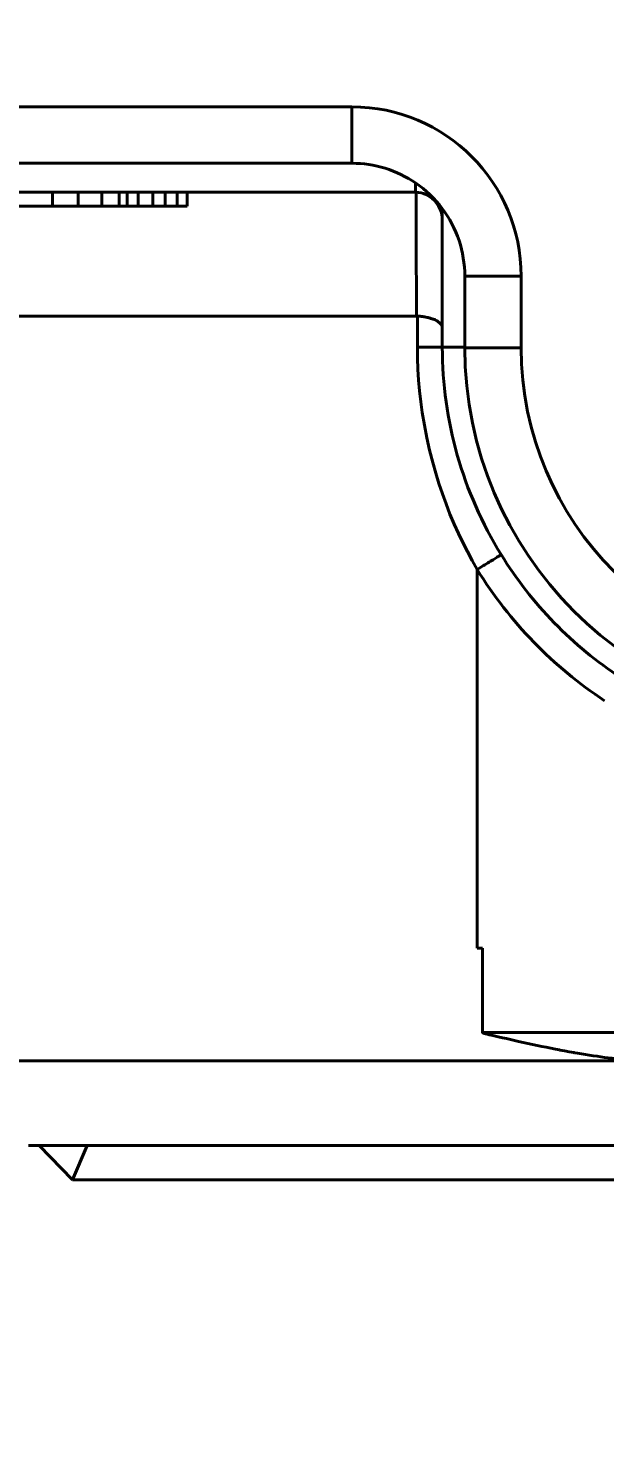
# Model space of a CAD drawing. Header units: millimetres. Extents: x 15 to 415, y 5 to 292.
# Drawn here: x 83.22 to 93.43, y 46.31 to 71.48 of the extents above; entities that cross this region are included whole.
import ezdxf

# ---------------------------------------------------------------- set-up
doc = ezdxf.new("R2010")
doc.units = ezdxf.units.MM
doc.layers.add('Annotations', color=7, linetype='Continuous')
doc.layers.add('Geometries', color=7, linetype='Continuous')
doc.styles.add('Shapr4', font='txt', dxfattribs={"height": 3.3495})
doc.dimstyles.new('ISO-25', dxfattribs={"dimtxt": 2.5, "dimasz": 2.5, "dimexe": 1.25, "dimexo": 0.625, "dimtad": 1, "dimtxsty": 'Standard', "dimcen": 2.5, "dimadec": 0, "dimazin": 0, "dimtfac": 1, "dimtmove": 0, "dimatfit": 3, "dimfxl": 1, "dimarcsym": 0})

# ---------------------------------------------------------------- blocks, each defined once
blk = doc.blocks.new('*D4')
at = {"layer": 'Annotations', "color": 0, "linetype": 'Continuous', "lineweight": 15}
for p, q in [((105.528, 147.764), (154.763, 147.764)), ((153.513, 145.264), (153.513, 25.74)), ((88.385, 23.24), (154.763, 23.24))]:
    blk.add_line(p, q, dxfattribs=at)
at = {"layer": 'Annotations', "color": 0}
for points in [[(153.929, 145.264), (153.096, 145.264), (153.513, 147.764)], [(153.096, 25.74), (153.929, 25.74), (153.513, 23.24)]]:
    blk.add_solid(points, dxfattribs=at)
at = {"layer": 'Defpoints', "color": 0}
for p in [(104.903, 147.764), (87.76, 23.24), (153.513, 23.24)]:
    blk.add_point(p, dxfattribs=at)
at = {"layer": 'Annotations', "color": 0, "lineweight": 15, "insert": (150.819, 80.807), "char_height": 3.3495, "attachment_point": 5, "rotation": 90, "style": 'Shapr4'}
blk.add_mtext('\\A1;124,52', dxfattribs=at)

msp = doc.modelspace()

# ---------------------------------------------------------------- linework, layer by layer
at = {"layer": 'Geometries', "linetype": 'Continuous', "lineweight": 40}
for p, q in [((88.948, 70.091), (75.744, 70.091)), ((88.948, 69.091), (88.948, 70.091)), ((80.089, 69.091), (88.948, 69.091)), ((90.075, 68.743), (90.076, 68.581)), ((83.645, 68.581), (82.262, 68.581)), ((83.645, 68.581), (83.645, 68.331)), ((84.095, 68.581), (83.645, 68.581)), ((84.095, 68.581), (84.095, 68.331)), ((84.514, 68.581), (84.095, 68.581)), ((84.514, 68.581), (84.514, 68.331)), ((84.825, 68.581), (84.514, 68.581)), ((84.825, 68.581), (84.825, 68.331)), ((84.967, 68.581), (84.825, 68.581)), ((84.967, 68.331), (84.967, 68.581)), ((85.162, 68.581), (84.967, 68.581)), ((85.162, 68.581), (85.162, 68.331)), ((85.42, 68.581), (85.162, 68.581)), ((85.42, 68.581), (85.42, 68.331)), ((85.641, 68.581), (85.42, 68.581)), ((85.641, 68.581), (85.641, 68.331)), ((85.851, 68.581), (85.641, 68.581)), ((85.851, 68.581), (85.851, 68.331)), ((86.027, 68.581), (85.851, 68.581)), ((86.027, 68.581), (86.027, 68.331)), ((90.05, 68.581), (86.027, 68.581)), ((90.076, 68.581), (90.076, 68.581)), ((90.084, 68.58), (90.076, 68.581)), ((82.262, 68.331), (83.645, 68.331)), ((83.645, 68.331), (84.095, 68.331)), ((84.095, 68.331), (84.381, 68.331)), ((84.381, 68.331), (84.384, 68.331)), ((84.381, 68.331), (84.381, 68.331)), ((84.384, 68.331), (84.514, 68.331)), ((84.514, 68.331), (84.825, 68.331)), ((84.825, 68.331), (84.967, 68.331)), ((84.968, 68.331), (85.162, 68.331)), ((85.162, 68.331), (85.42, 68.331)), ((85.42, 68.331), (85.641, 68.331)), ((85.641, 68.331), (85.851, 68.331)), ((85.851, 68.331), (86.027, 68.331)), ((90.55, 68.288), (90.55, 68.081)), ((90.55, 68.081), (90.55, 66.174)), ((90.948, 67.091), (91.948, 67.091)), ((90.948, 67.091), (90.948, 65.829)), ((91.948, 65.821), (91.948, 67.091)), ((90.092, 66.381), (81.716, 66.381)), ((90.108, 66.381), (90.092, 66.381)), ((90.108, 66.381), (90.108, 65.829)), ((90.55, 66.174), (90.55, 65.829)), ((90.424, 65.829), (90.108, 65.829)), ((90.55, 65.829), (90.424, 65.829)), ((90.948, 65.829), (90.55, 65.829)), ((90.948, 65.829), (90.948, 65.821)), ((90.948, 65.821), (91.948, 65.821)), ((91.169, 61.891), (91.168, 61.893)), ((91.168, 55.181), (91.168, 61.889)), ((91.168, 55.181), (91.263, 55.181)), ((91.263, 55.181), (91.263, 53.681)), ((91.263, 53.681), (102.685, 53.681)), ((94.257, 53.181), (81.716, 53.181)), ((83.216, 51.681), (83.409, 51.681)), ((83.999, 51.07), (83.409, 51.681)), ((83.409, 51.681), (84.259, 51.681)), ((84.259, 51.681), (83.999, 51.07)), ((84.259, 51.681), (98.595, 51.681)), ((107.53, 51.07), (83.999, 51.07))]:
    msp.add_line(p, q, dxfattribs=at)
at = {"layer": 'Geometries', "linetype": 'Continuous', "lineweight": 40, "flags": 128}
for points in [[(90.076, 68.581), (90.063, 68.581), (90.05, 68.581)], [(90.084, 68.58), (90.086, 67.964), (90.088, 67.349), (90.09, 66.865), (90.092, 66.381)], [(90.55, 68.081), (90.546, 68.146), (90.533, 68.21), (90.513, 68.271), (90.484, 68.33), (90.448, 68.385), (90.404, 68.435)], [(90.424, 66.313), (90.41, 66.319), (90.396, 66.325), (90.381, 66.33), (90.366, 66.336), (90.349, 66.341), (90.332, 66.346), (90.315, 66.35), (90.297, 66.355), (90.279, 66.359), (90.26, 66.363), (90.242, 66.366), (90.222, 66.369), (90.206, 66.372), (90.19, 66.374), (90.173, 66.376), (90.157, 66.378), (90.14, 66.379), (90.124, 66.38), (90.108, 66.381)], [(90.55, 66.174), (90.55, 66.185), (90.548, 66.196), (90.544, 66.206), (90.54, 66.217), (90.534, 66.227), (90.526, 66.238), (90.518, 66.248), (90.508, 66.258), (90.497, 66.268), (90.485, 66.277), (90.471, 66.287), (90.457, 66.296), (90.441, 66.304), (90.424, 66.313)], [(90.108, 65.829), (90.111, 65.635), (90.118, 65.442), (90.13, 65.249), (90.147, 65.057), (90.169, 64.865), (90.195, 64.673), (90.232, 64.449), (90.275, 64.226), (90.325, 64.004), (90.38, 63.784), (90.433, 63.598), (90.49, 63.414), (90.551, 63.232), (90.616, 63.052), (90.686, 62.873), (90.761, 62.696), (90.835, 62.531), (90.912, 62.369), (90.994, 62.208), (91.079, 62.049), (91.168, 61.893)], [(91.593, 62.153), (91.592, 62.153), (91.589, 62.151), (91.585, 62.148), (91.578, 62.144), (91.57, 62.139), (91.561, 62.133), (91.549, 62.126), (91.536, 62.118), (91.522, 62.109), (91.505, 62.099), (91.488, 62.088), (91.469, 62.076), (91.449, 62.064), (91.427, 62.051), (91.405, 62.037), (91.381, 62.022), (91.357, 62.007), (91.332, 61.991), (91.306, 61.975), (91.279, 61.959), (91.252, 61.942), (91.225, 61.925), (91.197, 61.908), (91.169, 61.891)], [(91.169, 61.891), (91.169, 61.891), (91.169, 61.891), (91.169, 61.89), (91.168, 61.889)], [(92.624, 53.375), (92.554, 53.389), (92.473, 53.405), (92.392, 53.421), (92.311, 53.438), (92.23, 53.455), (92.148, 53.472), (92.067, 53.49), (91.985, 53.508), (91.903, 53.526), (91.831, 53.542), (91.759, 53.558), (91.687, 53.575), (91.614, 53.591), (91.542, 53.608), (91.494, 53.619), (91.447, 53.63), (91.383, 53.645), (91.342, 53.655), (91.314, 53.662), (91.296, 53.667), (91.284, 53.67), (91.276, 53.673), (91.271, 53.675), (91.268, 53.676), (91.265, 53.678), (91.263, 53.679), (91.263, 53.68), (91.263, 53.681), (91.263, 53.681)], [(92.894, 53.325), (92.878, 53.328), (92.797, 53.343), (92.716, 53.358), (92.635, 53.373), (92.624, 53.375)], [(94.254, 53.181), (94.205, 53.182), (94.152, 53.183), (94.099, 53.184), (94.046, 53.186), (93.993, 53.189), (93.94, 53.192), (93.876, 53.196), (93.812, 53.201), (93.748, 53.207), (93.684, 53.213), (93.62, 53.219), (93.554, 53.227), (93.489, 53.234), (93.424, 53.243), (93.358, 53.252), (93.293, 53.261), (93.224, 53.271), (93.155, 53.282), (93.086, 53.293), (93.016, 53.304), (92.947, 53.316), (92.894, 53.325)]]:
    msp.add_lwpolyline(points, dxfattribs=at)
at = {"layer": 'Geometries', "linetype": 'Continuous', "lineweight": 40}
for centre, radius, start, end in [((88.948, 67.091), 3, 0, 90), ((88.948, 67.091), 2, 55.6863, 90), ((88.948, 67.091), 2, 36.7648, 55.6863), ((90.05, 68.081), 0.5, 45, 86.078), ((88.948, 67.091), 2, 0, 36.7648), ((97.55, 65.829), 7, 180, 211.6733), ((97.548, 65.821), 6.6, 180, 0), ((97.548, 65.821), 5.6, 180, 0), ((97.55, 65.829), 7, 211.6733, 236.7841), ((97.55, 65.829), 7.5, 211.6905, 236.6377)]:
    msp.add_arc(centre, radius, start, end, dxfattribs=at)

# ---------------------------------------------------------------- dimensions: what is measured, and where the dimension line sits
at = {"layer": 'Annotations', "linetype": 'Continuous', "lineweight": 15}
dim = msp.add_linear_dim(base=(153.513, 23.24), p1=(104.903, 147.764), p2=(87.76, 23.24), angle=90, dimstyle='ISO-25', override={"dimscale": 1, "dimgap": 0.7, "dimdec": 2, "dimlfac": 1, "dimrnd": 0.01, "dimzin": 8, "dimdsep": 44, "dimtxsty": 'Shapr4', "dimse1": 0, "dimse2": 0, "dimadec": 2, "dimtol": 0, "dimlim": 0, "dimtp": 0, "dimtm": 0, "dimtfac": 0.6, "dimtdec": 8, "dimfrac": 2, "dimtolj": 1, "dimlwd": 15, "dimlwe": 15}, dxfattribs=at)
dim.commit()
dim.dimension.update_dxf_attribs({"geometry": '*D4', "text_midpoint": (153.513, 80.807), "dimtype": 160})

doc.saveas('drawing.dxf')
